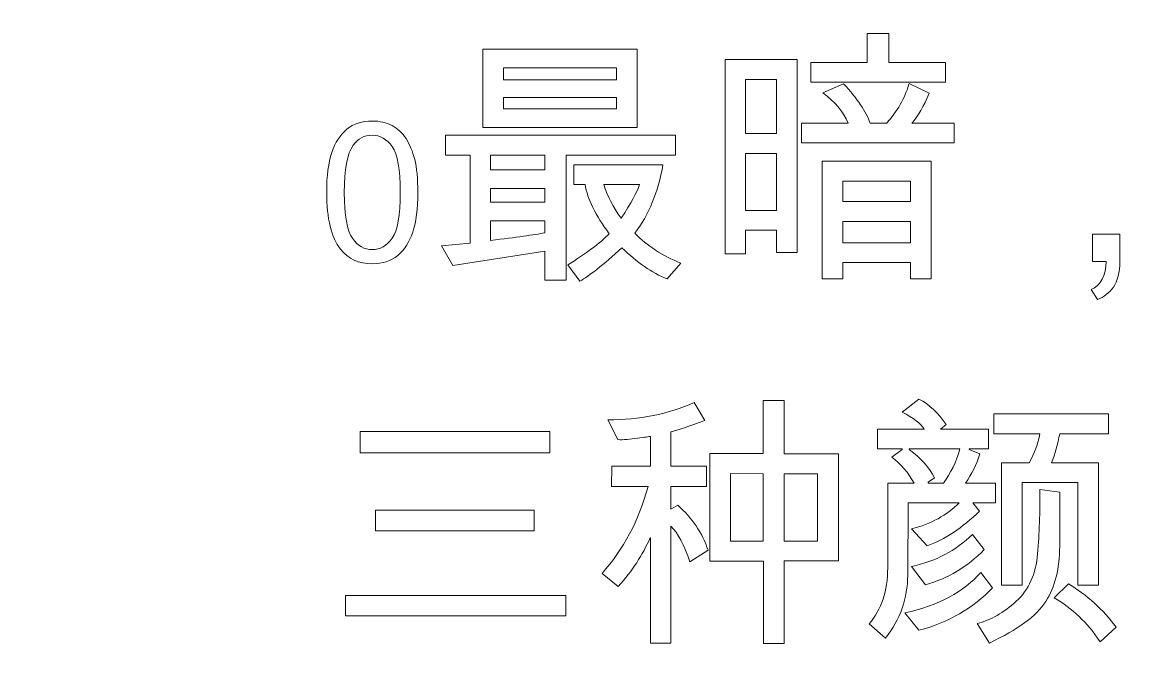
# Model space of a CAD drawing. Header units: millimetres. Extents: x 323 to 983, y 59 to 560.
# Drawn here: x 484.2 to 509.9, y 84.72 to 99.6 of the extents above; entities that cross this region are included whole.
import ezdxf

# ---------------------------------------------------------------- set-up
doc = ezdxf.new("R2010")
doc.units = ezdxf.units.MM
doc.header["$MEASUREMENT"] = 0
doc.layers.add('layer 1', color=7, linetype='Continuous')

msp = doc.modelspace()

# ---------------------------------------------------------------- linework, layer by layer
at = {"layer": 'layer 1', "color": 142, "lineweight": 9}
msp.add_open_spline([(332.7743, 558.5647), (332.7743, 558.5647), (612.7743, 558.5647), (612.7743, 558.5647), (612.7743, 558.5647), (615.4248, 558.5664), (617.9674, 557.5151), (619.8428, 555.6421), (619.8428, 555.6421), (621.7182, 553.7691), (622.7727, 551.2152), (622.7743, 548.5647), (622.7743, 548.5647), (622.7743, 548.5647), (622.7743, 68.5647), (622.7743, 68.5647), (622.7743, 68.5647), (622.776, 65.9143), (621.7247, 63.3717), (619.8517, 61.4963), (619.8517, 61.4963), (617.9787, 59.6209), (615.4248, 58.5664), (612.7743, 58.5647), (612.7743, 58.5647), (612.7743, 58.5647), (332.7743, 58.5647), (332.7743, 58.5647), (332.7743, 58.5647), (330.1239, 58.5631), (327.5813, 59.6144), (325.7059, 61.4873), (325.7059, 61.4873), (323.8305, 63.3603), (322.776, 65.9143), (322.7743, 68.5647), (322.7743, 68.5647), (322.7743, 68.5647), (322.7743, 548.5647), (322.7743, 548.5647), (322.7743, 548.5647), (322.7727, 551.2152), (323.824, 553.7578), (325.6969, 555.6332), (325.6969, 555.6332), (327.5699, 557.5086), (330.1239, 558.5631), (332.7743, 558.5647)], degree=3, knots=[0, 0, 0, 0, 0.0833333, 0.0833333, 0.0833333, 0.0833333, 0.1666667, 0.1666667, 0.1666667, 0.1666667, 0.25, 0.25, 0.25, 0.25, 0.3333333, 0.3333333, 0.3333333, 0.3333333, 0.4166667, 0.4166667, 0.4166667, 0.4166667, 0.5, 0.5, 0.5, 0.5, 0.5833333, 0.5833333, 0.5833333, 0.5833333, 0.6666667, 0.6666667, 0.6666667, 0.6666667, 0.75, 0.75, 0.75, 0.75, 0.8333333, 0.8333333, 0.8333333, 0.8333333, 0.9166667, 0.9166667, 0.9166667, 0.9166667, 1, 1, 1, 1], dxfattribs=at)
at = {"layer": 'layer 1', "lineweight": 9}
for points, knots in [([(383.238, 160.7919), (383.238, 160.7919), (593.3409, 160.7919), (593.3409, 160.7919), (593.3409, 160.7919), (595.9914, 160.7935), (598.534, 159.7422), (600.4094, 157.8693), (600.4094, 157.8693), (602.2847, 155.9963), (603.3393, 153.4423), (603.3409, 150.7919), (603.3409, 150.7919), (603.3409, 150.7919), (603.3409, 78.6181), (603.3409, 78.6181), (603.3409, 78.6181), (603.3426, 75.9676), (602.2913, 73.425), (600.4183, 71.5496), (600.4183, 71.5496), (598.5453, 69.6743), (595.9914, 68.6198), (593.3409, 68.6181), (593.3409, 68.6181), (593.3409, 68.6181), (356.6204, 68.6181), (356.6204, 68.6181), (356.6204, 68.6181), (353.9699, 68.6164), (351.4273, 69.6677), (349.552, 71.5407), (349.552, 71.5407), (347.6766, 73.4137), (346.6221, 75.9676), (346.6204, 78.6181), (346.6204, 78.6181), (346.6204, 78.6181), (346.6204, 150.7919), (346.6204, 150.7919), (346.6204, 150.7919), (346.6188, 153.4423), (347.67, 155.9849), (349.543, 157.8603), (349.543, 157.8603), (351.416, 159.7357), (353.9699, 160.7902), (356.6204, 160.7919), (356.6204, 160.7919), (356.6204, 160.7919), (383.238, 160.7919), (383.238, 160.7919)], [0, 0, 0, 0, 0.0769231, 0.0769231, 0.0769231, 0.0769231, 0.1538462, 0.1538462, 0.1538462, 0.1538462, 0.2307692, 0.2307692, 0.2307692, 0.2307692, 0.3076923, 0.3076923, 0.3076923, 0.3076923, 0.3846154, 0.3846154, 0.3846154, 0.3846154, 0.4615385, 0.4615385, 0.4615385, 0.4615385, 0.5384615, 0.5384615, 0.5384615, 0.5384615, 0.6153846, 0.6153846, 0.6153846, 0.6153846, 0.6923077, 0.6923077, 0.6923077, 0.6923077, 0.7692308, 0.7692308, 0.7692308, 0.7692308, 0.8461538, 0.8461538, 0.8461538, 0.8461538, 0.9230769, 0.9230769, 0.9230769, 0.9230769, 1, 1, 1, 1]), ([(505.4782, 98.2192), (505.4782, 98.2192), (502.3709, 98.2192), (502.3709, 98.2192), (502.3709, 98.2192), (502.3709, 98.2192), (502.3709, 98.6671), (502.3709, 98.6671), (502.3709, 98.6671), (502.3709, 98.6671), (503.6709, 98.6671), (503.6709, 98.6671), (503.6709, 98.6671), (503.6709, 98.6671), (503.6709, 99.3359), (503.6709, 99.3359), (503.6709, 99.3359), (503.6709, 99.3359), (504.1657, 99.3359), (504.1657, 99.3359), (504.1657, 99.3359), (504.1657, 99.3359), (504.1657, 98.6671), (504.1657, 98.6671), (504.1657, 98.6671), (504.1657, 98.6671), (505.4782, 98.6671), (505.4782, 98.6671), (505.4782, 98.6671), (505.4782, 98.6671), (505.4782, 98.2192), (505.4782, 98.2192)], [0, 0, 0, 0, 0.125, 0.125, 0.125, 0.125, 0.25, 0.25, 0.25, 0.25, 0.375, 0.375, 0.375, 0.375, 0.5, 0.5, 0.5, 0.5, 0.625, 0.625, 0.625, 0.625, 0.75, 0.75, 0.75, 0.75, 0.875, 0.875, 0.875, 0.875, 1, 1, 1, 1]), ([(498.3709, 97.1692), (498.3709, 97.1692), (494.8146, 97.1692), (494.8146, 97.1692), (494.8146, 97.1692), (494.8146, 97.1692), (494.8146, 98.9817), (494.8146, 98.9817), (494.8146, 98.9817), (494.8146, 98.9817), (498.3709, 98.9817), (498.3709, 98.9817), (498.3709, 98.9817), (498.3709, 98.9817), (498.3709, 97.1692), (498.3709, 97.1692)], [0, 0, 0, 0, 0.25, 0.25, 0.25, 0.25, 0.5, 0.5, 0.5, 0.5, 0.75, 0.75, 0.75, 0.75, 1, 1, 1, 1]), ([(502.0574, 94.2879), (502.0574, 94.2879), (501.5844, 94.2879), (501.5844, 94.2879), (501.5844, 94.2879), (501.5844, 94.2879), (501.5844, 94.8067), (501.5844, 94.8067), (501.5844, 94.8067), (501.5844, 94.8067), (500.8699, 94.8067), (500.8699, 94.8067), (500.8699, 94.8067), (500.8699, 94.8067), (500.8699, 94.2609), (500.8699, 94.2609), (500.8699, 94.2609), (500.8699, 94.2609), (500.3969, 94.2609), (500.3969, 94.2609), (500.3969, 94.2609), (500.3969, 94.2609), (500.3969, 98.7379), (500.3969, 98.7379), (500.3969, 98.7379), (500.3969, 98.7379), (502.0574, 98.7379), (502.0574, 98.7379), (502.0574, 98.7379), (502.0574, 98.7379), (502.0574, 94.2879), (502.0574, 94.2879)], [0, 0, 0, 0, 0.125, 0.125, 0.125, 0.125, 0.25, 0.25, 0.25, 0.25, 0.375, 0.375, 0.375, 0.375, 0.5, 0.5, 0.5, 0.5, 0.625, 0.625, 0.625, 0.625, 0.75, 0.75, 0.75, 0.75, 0.875, 0.875, 0.875, 0.875, 1, 1, 1, 1]), ([(497.8969, 98.2744), (497.8969, 98.2744), (497.8969, 98.5484), (497.8969, 98.5484), (497.8969, 98.5484), (497.8969, 98.5484), (495.2886, 98.5484), (495.2886, 98.5484), (495.2886, 98.5484), (495.2886, 98.5484), (495.2886, 98.2744), (495.2886, 98.2744), (495.2886, 98.2744), (495.2886, 98.2744), (497.8969, 98.2744), (497.8969, 98.2744)], [0, 0, 0, 0, 0.25, 0.25, 0.25, 0.25, 0.5, 0.5, 0.5, 0.5, 0.75, 0.75, 0.75, 0.75, 1, 1, 1, 1]), ([(501.5844, 97.0317), (501.5844, 97.0317), (501.5844, 98.2796), (501.5844, 98.2796), (501.5844, 98.2796), (501.5844, 98.2796), (500.8699, 98.2796), (500.8699, 98.2796), (500.8699, 98.2796), (500.8699, 98.2796), (500.8699, 97.0317), (500.8699, 97.0317), (500.8699, 97.0317), (500.8699, 97.0317), (501.5844, 97.0317), (501.5844, 97.0317)], [0, 0, 0, 0, 0.25, 0.25, 0.25, 0.25, 0.5, 0.5, 0.5, 0.5, 0.75, 0.75, 0.75, 0.75, 1, 1, 1, 1]), ([(505.6761, 96.8181), (505.6761, 96.8181), (502.1574, 96.8181), (502.1574, 96.8181), (502.1574, 96.8181), (502.1574, 96.8181), (502.1574, 97.2734), (502.1574, 97.2734), (502.1574, 97.2734), (502.1574, 97.2734), (503.2324, 97.2734), (503.2324, 97.2734), (503.2324, 97.2734), (503.1136, 97.5379), (502.9209, 97.7692), (502.6521, 97.9692), (502.6521, 97.9692), (502.6521, 97.9692), (503.1282, 98.1796), (503.1282, 98.1796), (503.1282, 98.1796), (503.4438, 97.84), (503.6469, 97.5379), (503.7386, 97.2734), (503.7386, 97.2734), (503.7386, 97.2734), (504.1199, 97.2734), (504.1199, 97.2734), (504.1199, 97.2734), (504.3605, 97.5379), (504.5334, 97.8411), (504.6386, 98.1859), (504.6386, 98.1859), (504.6386, 98.1859), (505.0969, 97.9629), (505.0969, 97.9629), (505.0969, 97.9629), (504.974, 97.664), (504.8428, 97.4338), (504.7032, 97.2734), (504.7032, 97.2734), (504.7032, 97.2734), (505.6761, 97.2734), (505.6761, 97.2734), (505.6761, 97.2734), (505.6761, 97.2734), (505.6761, 96.8181), (505.6761, 96.8181)], [0, 0, 0, 0, 0.0833333, 0.0833333, 0.0833333, 0.0833333, 0.1666667, 0.1666667, 0.1666667, 0.1666667, 0.25, 0.25, 0.25, 0.25, 0.3333333, 0.3333333, 0.3333333, 0.3333333, 0.4166667, 0.4166667, 0.4166667, 0.4166667, 0.5, 0.5, 0.5, 0.5, 0.5833333, 0.5833333, 0.5833333, 0.5833333, 0.6666667, 0.6666667, 0.6666667, 0.6666667, 0.75, 0.75, 0.75, 0.75, 0.8333333, 0.8333333, 0.8333333, 0.8333333, 0.9166667, 0.9166667, 0.9166667, 0.9166667, 1, 1, 1, 1]), ([(497.8969, 97.5994), (497.8969, 97.5994), (497.8969, 97.8619), (497.8969, 97.8619), (497.8969, 97.8619), (497.8969, 97.8619), (495.2886, 97.8619), (495.2886, 97.8619), (495.2886, 97.8619), (495.2886, 97.8619), (495.2886, 97.5994), (495.2886, 97.5994), (495.2886, 97.5994), (495.2886, 97.5994), (497.8969, 97.5994), (497.8969, 97.5994)], [0, 0, 0, 0, 0.25, 0.25, 0.25, 0.25, 0.5, 0.5, 0.5, 0.5, 0.75, 0.75, 0.75, 0.75, 1, 1, 1, 1]), ([(491.2174, 95.6754), (491.2174, 96.0564), (491.2564, 96.3631), (491.3352, 96.5949), (491.3352, 96.5949), (491.4132, 96.8274), (491.5302, 97.0066), (491.6847, 97.1326), (491.6847, 97.1326), (491.8392, 97.2586), (492.0334, 97.3216), (492.2674, 97.3216), (492.2674, 97.3216), (492.4407, 97.3216), (492.5922, 97.2864), (492.7227, 97.2166), (492.7227, 97.2166), (492.8532, 97.1476), (492.9604, 97.0471), (493.0459, 96.9159), (493.0459, 96.9159), (493.1307, 96.7846), (493.1974, 96.6249), (493.2454, 96.4366), (493.2454, 96.4366), (493.2942, 96.2484), (493.3182, 95.9949), (493.3182, 95.6754), (493.3182, 95.6754), (493.3182, 95.2974), (493.2792, 94.9929), (493.2019, 94.7604), (493.2019, 94.7604), (493.1239, 94.5279), (493.0077, 94.3486), (492.8532, 94.2219), (492.8532, 94.2219), (492.6987, 94.0951), (492.5037, 94.0322), (492.2674, 94.0322), (492.2674, 94.0322), (491.9569, 94.0322), (491.7132, 94.1431), (491.5362, 94.3659), (491.5362, 94.3659), (491.3239, 94.6336), (491.2174, 95.0709), (491.2174, 95.6754)], [0, 0, 0, 0, 0.0833333, 0.0833333, 0.0833333, 0.0833333, 0.1666667, 0.1666667, 0.1666667, 0.1666667, 0.25, 0.25, 0.25, 0.25, 0.3333333, 0.3333333, 0.3333333, 0.3333333, 0.4166667, 0.4166667, 0.4166667, 0.4166667, 0.5, 0.5, 0.5, 0.5, 0.5833333, 0.5833333, 0.5833333, 0.5833333, 0.6666667, 0.6666667, 0.6666667, 0.6666667, 0.75, 0.75, 0.75, 0.75, 0.8333333, 0.8333333, 0.8333333, 0.8333333, 0.9166667, 0.9166667, 0.9166667, 0.9166667, 1, 1, 1, 1]), ([(491.6239, 95.6754), (491.6239, 95.1466), (491.6862, 94.7949), (491.8099, 94.6194), (491.8099, 94.6194), (491.9337, 94.4446), (492.0859, 94.3569), (492.2674, 94.3569), (492.2674, 94.3569), (492.4497, 94.3569), (492.6019, 94.4454), (492.7257, 94.6209), (492.7257, 94.6209), (492.8494, 94.7964), (492.9117, 95.1481), (492.9117, 95.6754), (492.9117, 95.6754), (492.9117, 96.2056), (492.8494, 96.5581), (492.7257, 96.7321), (492.7257, 96.7321), (492.6019, 96.9069), (492.4482, 96.9939), (492.2637, 96.9939), (492.2637, 96.9939), (492.0814, 96.9939), (491.9367, 96.9166), (491.8279, 96.7629), (491.8279, 96.7629), (491.6922, 96.5671), (491.6239, 96.2041), (491.6239, 95.6754)], [0, 0, 0, 0, 0.125, 0.125, 0.125, 0.125, 0.25, 0.25, 0.25, 0.25, 0.375, 0.375, 0.375, 0.375, 0.5, 0.5, 0.5, 0.5, 0.625, 0.625, 0.625, 0.625, 0.75, 0.75, 0.75, 0.75, 0.875, 0.875, 0.875, 0.875, 1, 1, 1, 1]), ([(499.2521, 96.5379), (499.2521, 96.5379), (496.7344, 96.5379), (496.7344, 96.5379), (496.7344, 96.5379), (496.7344, 96.5379), (496.7344, 93.6567), (496.7344, 93.6567), (496.7344, 93.6567), (496.7344, 93.6567), (496.2407, 93.6567), (496.2407, 93.6567), (496.2407, 93.6567), (496.2407, 93.6567), (496.2407, 94.3254), (496.2407, 94.3254), (496.2407, 94.3254), (496.2407, 94.3254), (494.1219, 93.9921), (494.1219, 93.9921), (494.1219, 93.9921), (494.1219, 93.9921), (493.8657, 94.4442), (493.8657, 94.4442), (493.8657, 94.4442), (493.8657, 94.4442), (494.5219, 94.5046), (494.5219, 94.5046), (494.5219, 94.5046), (494.5219, 94.5046), (494.5219, 96.5379), (494.5219, 96.5379), (494.5219, 96.5379), (494.5219, 96.5379), (493.9574, 96.5379), (493.9574, 96.5379), (493.9574, 96.5379), (493.9574, 96.5379), (493.9574, 96.9921), (493.9574, 96.9921), (493.9574, 96.9921), (493.9574, 96.9921), (499.2521, 96.9921), (499.2521, 96.9921), (499.2521, 96.9921), (499.2521, 96.9921), (499.2521, 96.5379), (499.2521, 96.5379)], [0, 0, 0, 0, 0.0833333, 0.0833333, 0.0833333, 0.0833333, 0.1666667, 0.1666667, 0.1666667, 0.1666667, 0.25, 0.25, 0.25, 0.25, 0.3333333, 0.3333333, 0.3333333, 0.3333333, 0.4166667, 0.4166667, 0.4166667, 0.4166667, 0.5, 0.5, 0.5, 0.5, 0.5833333, 0.5833333, 0.5833333, 0.5833333, 0.6666667, 0.6666667, 0.6666667, 0.6666667, 0.75, 0.75, 0.75, 0.75, 0.8333333, 0.8333333, 0.8333333, 0.8333333, 0.9166667, 0.9166667, 0.9166667, 0.9166667, 1, 1, 1, 1]), ([(496.2407, 96.1984), (496.2407, 96.1984), (496.2407, 96.5379), (496.2407, 96.5379), (496.2407, 96.5379), (496.2407, 96.5379), (494.9949, 96.5379), (494.9949, 96.5379), (494.9949, 96.5379), (494.9949, 96.5379), (494.9949, 96.1984), (494.9949, 96.1984), (494.9949, 96.1984), (494.9949, 96.1984), (496.2407, 96.1984), (496.2407, 96.1984)], [0, 0, 0, 0, 0.25, 0.25, 0.25, 0.25, 0.5, 0.5, 0.5, 0.5, 0.75, 0.75, 0.75, 0.75, 1, 1, 1, 1]), ([(501.5844, 95.2619), (501.5844, 95.2619), (501.5844, 96.5744), (501.5844, 96.5744), (501.5844, 96.5744), (501.5844, 96.5744), (500.8699, 96.5744), (500.8699, 96.5744), (500.8699, 96.5744), (500.8699, 96.5744), (500.8699, 95.2619), (500.8699, 95.2619), (500.8699, 95.2619), (500.8699, 95.2619), (501.5844, 95.2619), (501.5844, 95.2619)], [0, 0, 0, 0, 0.25, 0.25, 0.25, 0.25, 0.5, 0.5, 0.5, 0.5, 0.75, 0.75, 0.75, 0.75, 1, 1, 1, 1]), ([(505.1449, 93.6869), (505.1449, 93.6869), (504.6719, 93.6869), (504.6719, 93.6869), (504.6719, 93.6869), (504.6719, 93.6869), (504.6719, 94.0567), (504.6719, 94.0567), (504.6719, 94.0567), (504.6719, 94.0567), (503.1094, 94.0567), (503.1094, 94.0567), (503.1094, 94.0567), (503.1094, 94.0567), (503.1094, 93.6869), (503.1094, 93.6869), (503.1094, 93.6869), (503.1094, 93.6869), (502.6334, 93.6869), (502.6334, 93.6869), (502.6334, 93.6869), (502.6334, 93.6869), (502.6334, 96.3942), (502.6334, 96.3942), (502.6334, 96.3942), (502.6334, 96.3942), (505.1449, 96.3942), (505.1449, 96.3942), (505.1449, 96.3942), (505.1449, 96.3942), (505.1449, 93.6869), (505.1449, 93.6869)], [0, 0, 0, 0, 0.125, 0.125, 0.125, 0.125, 0.25, 0.25, 0.25, 0.25, 0.375, 0.375, 0.375, 0.375, 0.5, 0.5, 0.5, 0.5, 0.625, 0.625, 0.625, 0.625, 0.75, 0.75, 0.75, 0.75, 0.875, 0.875, 0.875, 0.875, 1, 1, 1, 1]), ([(499.3771, 94.0442), (499.3771, 94.0442), (499.0636, 93.6807), (499.0636, 93.6807), (499.0636, 93.6807), (498.7115, 93.8234), (498.3636, 94.0629), (498.0199, 94.3984), (498.0199, 94.3984), (497.5865, 94.0036), (497.2636, 93.7473), (497.0521, 93.6296), (497.0521, 93.6296), (497.0521, 93.6296), (496.7709, 94.0046), (496.7709, 94.0046), (496.7709, 94.0046), (497.1949, 94.265), (497.5126, 94.5046), (497.7261, 94.7244), (497.7261, 94.7244), (497.4115, 95.1484), (497.2261, 95.5254), (497.1709, 95.8567), (497.1709, 95.8567), (497.1709, 95.8567), (496.9084, 95.8567), (496.9084, 95.8567), (496.9084, 95.8567), (496.9084, 95.8567), (496.9084, 96.3119), (496.9084, 96.3119), (496.9084, 96.3119), (496.9084, 96.3119), (498.9657, 96.3119), (498.9657, 96.3119), (498.9657, 96.3119), (498.8532, 95.6786), (498.6365, 95.1536), (498.3157, 94.7369), (498.3157, 94.7369), (498.6001, 94.4442), (498.9542, 94.2129), (499.3771, 94.0442)], [0, 0, 0, 0, 0.0909091, 0.0909091, 0.0909091, 0.0909091, 0.1818182, 0.1818182, 0.1818182, 0.1818182, 0.2727273, 0.2727273, 0.2727273, 0.2727273, 0.3636364, 0.3636364, 0.3636364, 0.3636364, 0.4545455, 0.4545455, 0.4545455, 0.4545455, 0.5454545, 0.5454545, 0.5454545, 0.5454545, 0.6363636, 0.6363636, 0.6363636, 0.6363636, 0.7272727, 0.7272727, 0.7272727, 0.7272727, 0.8181818, 0.8181818, 0.8181818, 0.8181818, 0.9090909, 0.9090909, 0.9090909, 0.9090909, 1, 1, 1, 1]), ([(498.4219, 95.8567), (498.4219, 95.8567), (497.6011, 95.8567), (497.6011, 95.8567), (497.6011, 95.8567), (497.6865, 95.5921), (497.8199, 95.3338), (498.0011, 95.0817), (498.0011, 95.0817), (498.2313, 95.4275), (498.3719, 95.6859), (498.4219, 95.8567)], [0, 0, 0, 0, 0.3333333, 0.3333333, 0.3333333, 0.3333333, 0.6666667, 0.6666667, 0.6666667, 0.6666667, 1, 1, 1, 1]), ([(504.6719, 95.4629), (504.6719, 95.4629), (504.6719, 95.9359), (504.6719, 95.9359), (504.6719, 95.9359), (504.6719, 95.9359), (503.1094, 95.9359), (503.1094, 95.9359), (503.1094, 95.9359), (503.1094, 95.9359), (503.1094, 95.4629), (503.1094, 95.4629), (503.1094, 95.4629), (503.1094, 95.4629), (504.6719, 95.4629), (504.6719, 95.4629)], [0, 0, 0, 0, 0.25, 0.25, 0.25, 0.25, 0.5, 0.5, 0.5, 0.5, 0.75, 0.75, 0.75, 0.75, 1, 1, 1, 1]), ([(496.2407, 95.4484), (496.2407, 95.4484), (496.2407, 95.7681), (496.2407, 95.7681), (496.2407, 95.7681), (496.2407, 95.7681), (494.9949, 95.7681), (494.9949, 95.7681), (494.9949, 95.7681), (494.9949, 95.7681), (494.9949, 95.4484), (494.9949, 95.4484), (494.9949, 95.4484), (494.9949, 95.4484), (496.2407, 95.4484), (496.2407, 95.4484)], [0, 0, 0, 0, 0.25, 0.25, 0.25, 0.25, 0.5, 0.5, 0.5, 0.5, 0.75, 0.75, 0.75, 0.75, 1, 1, 1, 1]), ([(496.2407, 94.7431), (496.2407, 94.7431), (496.2407, 95.0181), (496.2407, 95.0181), (496.2407, 95.0181), (496.2407, 95.0181), (494.9949, 95.0181), (494.9949, 95.0181), (494.9949, 95.0181), (494.9949, 95.0181), (494.9949, 94.5692), (494.9949, 94.5692), (494.9949, 94.5692), (495.5855, 94.64), (496.0001, 94.6984), (496.2407, 94.7431)], [0, 0, 0, 0, 0.25, 0.25, 0.25, 0.25, 0.5, 0.5, 0.5, 0.5, 0.75, 0.75, 0.75, 0.75, 1, 1, 1, 1]), ([(504.6719, 94.5109), (504.6719, 94.5109), (504.6719, 95.0056), (504.6719, 95.0056), (504.6719, 95.0056), (504.6719, 95.0056), (503.1094, 95.0056), (503.1094, 95.0056), (503.1094, 95.0056), (503.1094, 95.0056), (503.1094, 94.5109), (503.1094, 94.5109), (503.1094, 94.5109), (503.1094, 94.5109), (504.6719, 94.5109), (504.6719, 94.5109)], [0, 0, 0, 0, 0.25, 0.25, 0.25, 0.25, 0.5, 0.5, 0.5, 0.5, 0.75, 0.75, 0.75, 0.75, 1, 1, 1, 1]), ([(509.4917, 94.0869), (509.4917, 93.8286), (509.4417, 93.6307), (509.3438, 93.4952), (509.3438, 93.4952), (509.2449, 93.3588), (509.123, 93.2619), (508.9782, 93.2046), (508.9782, 93.2046), (508.9782, 93.2046), (508.8292, 93.4369), (508.8292, 93.4369), (508.8292, 93.4369), (509.0574, 93.5348), (509.1719, 93.7515), (509.174, 94.0869), (509.174, 94.0869), (509.174, 94.0869), (508.8657, 94.0869), (508.8657, 94.0869), (508.8657, 94.0869), (508.8657, 94.0869), (508.8657, 94.7129), (508.8657, 94.7129), (508.8657, 94.7129), (508.8657, 94.7129), (509.4917, 94.7129), (509.4917, 94.7129), (509.4917, 94.7129), (509.4917, 94.7129), (509.4917, 94.0869), (509.4917, 94.0869)], [0, 0, 0, 0, 0.125, 0.125, 0.125, 0.125, 0.25, 0.25, 0.25, 0.25, 0.375, 0.375, 0.375, 0.375, 0.5, 0.5, 0.5, 0.5, 0.625, 0.625, 0.625, 0.625, 0.75, 0.75, 0.75, 0.75, 0.875, 0.875, 0.875, 0.875, 1, 1, 1, 1]), ([(500.0057, 87.4255), (500.0057, 87.4255), (499.588, 87.1567), (499.588, 87.1567), (499.588, 87.1567), (499.4578, 87.5495), (499.3109, 87.8234), (499.1484, 87.9807), (499.1484, 87.9807), (499.1484, 87.9807), (499.1484, 85.289), (499.1484, 85.289), (499.1484, 85.289), (499.1484, 85.289), (498.6817, 85.289), (498.6817, 85.289), (498.6817, 85.289), (498.6817, 85.289), (498.6817, 87.712), (498.6817, 87.712), (498.6817, 87.712), (498.6817, 87.712), (498.6692, 87.712), (498.6692, 87.712), (498.6692, 87.712), (498.5005, 87.3234), (498.2567, 86.9505), (497.9369, 86.5953), (497.9369, 86.5953), (497.9369, 86.5953), (497.5619, 86.8942), (497.5619, 86.8942), (497.5619, 86.8942), (498.0536, 87.439), (498.4078, 88.1078), (498.6234, 88.8995), (498.6234, 88.8995), (498.6234, 88.8995), (497.7807, 88.8995), (497.7807, 88.8995), (497.7807, 88.8995), (497.7807, 88.8995), (497.7869, 89.363), (497.7869, 89.363), (497.7869, 89.363), (497.7869, 89.363), (498.6817, 89.363), (498.6817, 89.363), (498.6817, 89.363), (498.6817, 89.363), (498.6817, 90.0495), (498.6817, 90.0495), (498.6817, 90.0495), (498.6453, 90.0474), (498.5432, 90.0338), (498.3765, 90.0088), (498.3765, 90.0088), (498.2099, 89.9828), (498.0588, 89.9724), (497.9244, 89.9765), (497.9244, 89.9765), (497.9244, 89.9765), (497.6984, 90.4307), (497.6984, 90.4307), (497.6984, 90.4307), (498.4255, 90.4349), (499.0869, 90.5682), (499.6859, 90.8307), (499.6859, 90.8307), (499.6859, 90.8307), (499.9297, 90.4192), (499.9297, 90.4192), (499.9297, 90.4192), (499.5609, 90.2807), (499.3005, 90.1932), (499.1484, 90.1567), (499.1484, 90.1567), (499.1484, 90.1567), (499.1484, 89.363), (499.1484, 89.363), (499.1484, 89.363), (499.1484, 89.363), (499.9692, 89.363), (499.9692, 89.363), (499.9692, 89.363), (499.9692, 89.363), (499.9692, 88.8932), (499.9692, 88.8932), (499.9692, 88.8932), (499.9692, 88.8932), (499.1484, 88.8932), (499.1484, 88.8932), (499.1484, 88.8932), (499.1484, 88.8932), (499.1484, 88.3745), (499.1484, 88.3745), (499.1484, 88.3745), (499.1484, 88.3745), (499.3067, 88.463), (499.3067, 88.463), (499.3067, 88.463), (499.6369, 88.1755), (499.8692, 87.8297), (500.0057, 87.4255)], [0, 0, 0, 0, 0.0384615, 0.0384615, 0.0384615, 0.0384615, 0.0769231, 0.0769231, 0.0769231, 0.0769231, 0.1153846, 0.1153846, 0.1153846, 0.1153846, 0.1538462, 0.1538462, 0.1538462, 0.1538462, 0.1923077, 0.1923077, 0.1923077, 0.1923077, 0.2307692, 0.2307692, 0.2307692, 0.2307692, 0.2692308, 0.2692308, 0.2692308, 0.2692308, 0.3076923, 0.3076923, 0.3076923, 0.3076923, 0.3461538, 0.3461538, 0.3461538, 0.3461538, 0.3846154, 0.3846154, 0.3846154, 0.3846154, 0.4230769, 0.4230769, 0.4230769, 0.4230769, 0.4615385, 0.4615385, 0.4615385, 0.4615385, 0.5, 0.5, 0.5, 0.5, 0.5384615, 0.5384615, 0.5384615, 0.5384615, 0.5769231, 0.5769231, 0.5769231, 0.5769231, 0.6153846, 0.6153846, 0.6153846, 0.6153846, 0.6538462, 0.6538462, 0.6538462, 0.6538462, 0.6923077, 0.6923077, 0.6923077, 0.6923077, 0.7307692, 0.7307692, 0.7307692, 0.7307692, 0.7692308, 0.7692308, 0.7692308, 0.7692308, 0.8076923, 0.8076923, 0.8076923, 0.8076923, 0.8461538, 0.8461538, 0.8461538, 0.8461538, 0.8846154, 0.8846154, 0.8846154, 0.8846154, 0.9230769, 0.9230769, 0.9230769, 0.9230769, 0.9615385, 0.9615385, 0.9615385, 0.9615385, 1, 1, 1, 1]), ([(503.0119, 87.1807), (503.0119, 87.1807), (501.7609, 87.1807), (501.7609, 87.1807), (501.7609, 87.1807), (501.7609, 87.1807), (501.7609, 85.2765), (501.7609, 85.2765), (501.7609, 85.2765), (501.7609, 85.2765), (501.2817, 85.2765), (501.2817, 85.2765), (501.2817, 85.2765), (501.2817, 85.2765), (501.2817, 87.1745), (501.2817, 87.1745), (501.2817, 87.1745), (501.2817, 87.1745), (500.0422, 87.1745), (500.0422, 87.1745), (500.0422, 87.1745), (500.0422, 87.1745), (500.0422, 89.6557), (500.0422, 89.6557), (500.0422, 89.6557), (500.0422, 89.6557), (501.2755, 89.6557), (501.2755, 89.6557), (501.2755, 89.6557), (501.2755, 89.6557), (501.2755, 90.8765), (501.2755, 90.8765), (501.2755, 90.8765), (501.2755, 90.8765), (501.7609, 90.8765), (501.7609, 90.8765), (501.7609, 90.8765), (501.7609, 90.8765), (501.7609, 89.6495), (501.7609, 89.6495), (501.7609, 89.6495), (501.7609, 89.6495), (503.0119, 89.6495), (503.0119, 89.6495), (503.0119, 89.6495), (503.0119, 89.6495), (503.0119, 87.1807), (503.0119, 87.1807)], [0, 0, 0, 0, 0.0833333, 0.0833333, 0.0833333, 0.0833333, 0.1666667, 0.1666667, 0.1666667, 0.1666667, 0.25, 0.25, 0.25, 0.25, 0.3333333, 0.3333333, 0.3333333, 0.3333333, 0.4166667, 0.4166667, 0.4166667, 0.4166667, 0.5, 0.5, 0.5, 0.5, 0.5833333, 0.5833333, 0.5833333, 0.5833333, 0.6666667, 0.6666667, 0.6666667, 0.6666667, 0.75, 0.75, 0.75, 0.75, 0.8333333, 0.8333333, 0.8333333, 0.8333333, 0.9166667, 0.9166667, 0.9166667, 0.9166667, 1, 1, 1, 1]), ([(506.6255, 88.5203), (506.6255, 88.5203), (506.1067, 88.5203), (506.1067, 88.5203), (506.1067, 88.5203), (506.1067, 88.5203), (506.2619, 88.3317), (506.2619, 88.3317), (506.2619, 88.3317), (505.8609, 87.9411), (505.4578, 87.6745), (505.0505, 87.5317), (505.0505, 87.5317), (505.0505, 87.5317), (504.6932, 87.9192), (504.6932, 87.9192), (504.6932, 87.9192), (505.139, 88.0338), (505.5057, 88.2338), (505.7922, 88.5203), (505.7922, 88.5203), (505.7922, 88.5203), (504.6172, 88.5203), (504.6172, 88.5203), (504.6172, 88.5203), (504.6172, 88.5203), (504.6047, 86.8515), (504.6047, 86.8515), (504.6047, 86.8515), (504.6047, 86.3224), (504.4338, 85.839), (504.0922, 85.4015), (504.0922, 85.4015), (504.0922, 85.4015), (503.7172, 85.7317), (503.7172, 85.7317), (503.7172, 85.7317), (504.0015, 86.0609), (504.1442, 86.4901), (504.1442, 87.0192), (504.1442, 87.0192), (504.1442, 87.0192), (504.1442, 88.9755), (504.1442, 88.9755), (504.1442, 88.9755), (504.1442, 88.9755), (504.7547, 88.9755), (504.7547, 88.9755), (504.7547, 88.9755), (504.6224, 89.2109), (504.4494, 89.4099), (504.2359, 89.5703), (504.2359, 89.5703), (504.2359, 89.5703), (504.4734, 89.7505), (504.4734, 89.7505), (504.4734, 89.7505), (504.4734, 89.7505), (504.4734, 89.763), (504.4734, 89.763), (504.4734, 89.763), (504.4734, 89.763), (503.9119, 89.763), (503.9119, 89.763), (503.9119, 89.763), (503.9119, 89.763), (503.9119, 90.2203), (503.9119, 90.2203), (503.9119, 90.2203), (503.9119, 90.2203), (504.9859, 90.2203), (504.9859, 90.2203), (504.9859, 90.2203), (504.9067, 90.3463), (504.738, 90.4776), (504.4797, 90.614), (504.4797, 90.614), (504.4797, 90.614), (504.8609, 90.913), (504.8609, 90.913), (504.8609, 90.913), (505.0994, 90.789), (505.3099, 90.5932), (505.4932, 90.3245), (505.4932, 90.3245), (505.4932, 90.3245), (505.3619, 90.2203), (505.3619, 90.2203), (505.3619, 90.2203), (505.3619, 90.2203), (506.4692, 90.2203), (506.4692, 90.2203), (506.4692, 90.2203), (506.4692, 90.2203), (506.4692, 89.763), (506.4692, 89.763), (506.4692, 89.763), (506.4692, 89.763), (506.0182, 89.763), (506.0182, 89.763), (506.0182, 89.763), (506.0182, 89.763), (506.0182, 89.7505), (506.0182, 89.7505), (506.0182, 89.7505), (506.0182, 89.7505), (506.2682, 89.6495), (506.2682, 89.6495), (506.2682, 89.6495), (506.1911, 89.4036), (506.0797, 89.1786), (505.9359, 88.9755), (505.9359, 88.9755), (505.9359, 88.9755), (506.6255, 88.9755), (506.6255, 88.9755), (506.6255, 88.9755), (506.6255, 88.9755), (506.6255, 88.5203), (506.6255, 88.5203)], [0, 0, 0, 0, 0.0333333, 0.0333333, 0.0333333, 0.0333333, 0.0666667, 0.0666667, 0.0666667, 0.0666667, 0.1, 0.1, 0.1, 0.1, 0.1333333, 0.1333333, 0.1333333, 0.1333333, 0.1666667, 0.1666667, 0.1666667, 0.1666667, 0.2, 0.2, 0.2, 0.2, 0.2333333, 0.2333333, 0.2333333, 0.2333333, 0.2666667, 0.2666667, 0.2666667, 0.2666667, 0.3, 0.3, 0.3, 0.3, 0.3333333, 0.3333333, 0.3333333, 0.3333333, 0.3666667, 0.3666667, 0.3666667, 0.3666667, 0.4, 0.4, 0.4, 0.4, 0.4333333, 0.4333333, 0.4333333, 0.4333333, 0.4666667, 0.4666667, 0.4666667, 0.4666667, 0.5, 0.5, 0.5, 0.5, 0.5333333, 0.5333333, 0.5333333, 0.5333333, 0.5666667, 0.5666667, 0.5666667, 0.5666667, 0.6, 0.6, 0.6, 0.6, 0.6333333, 0.6333333, 0.6333333, 0.6333333, 0.6666667, 0.6666667, 0.6666667, 0.6666667, 0.7, 0.7, 0.7, 0.7, 0.7333333, 0.7333333, 0.7333333, 0.7333333, 0.7666667, 0.7666667, 0.7666667, 0.7666667, 0.8, 0.8, 0.8, 0.8, 0.8333333, 0.8333333, 0.8333333, 0.8333333, 0.8666667, 0.8666667, 0.8666667, 0.8666667, 0.9, 0.9, 0.9, 0.9, 0.9333333, 0.9333333, 0.9333333, 0.9333333, 0.9666667, 0.9666667, 0.9666667, 0.9666667, 1, 1, 1, 1]), ([(509.2317, 90.114), (509.2317, 90.114), (508.1057, 90.114), (508.1057, 90.114), (508.1057, 90.114), (508.0609, 89.8713), (507.9984, 89.6484), (507.9192, 89.4453), (507.9192, 89.4453), (507.9192, 89.4453), (508.9994, 89.4453), (508.9994, 89.4453), (508.9994, 89.4453), (508.9994, 89.4453), (508.9994, 86.6192), (508.9994, 86.6192), (508.9994, 86.6192), (508.9994, 86.6192), (508.5234, 86.6192), (508.5234, 86.6192), (508.5234, 86.6192), (508.5234, 86.6192), (508.5234, 88.988), (508.5234, 88.988), (508.5234, 88.988), (508.5234, 88.988), (507.2442, 88.988), (507.2442, 88.988), (507.2442, 88.988), (507.2442, 88.988), (507.2442, 86.6192), (507.2442, 86.6192), (507.2442, 86.6192), (507.2442, 86.6192), (506.7682, 86.6192), (506.7682, 86.6192), (506.7682, 86.6192), (506.7682, 86.6192), (506.7682, 89.4453), (506.7682, 89.4453), (506.7682, 89.4453), (506.7682, 89.4453), (507.4005, 89.4453), (507.4005, 89.4453), (507.4005, 89.4453), (507.5286, 89.663), (507.6119, 89.8859), (507.6505, 90.114), (507.6505, 90.114), (507.6505, 90.114), (506.5859, 90.114), (506.5859, 90.114), (506.5859, 90.114), (506.5859, 90.114), (506.5859, 90.5682), (506.5859, 90.5682), (506.5859, 90.5682), (506.5859, 90.5682), (509.2317, 90.5682), (509.2317, 90.5682), (509.2317, 90.5682), (509.2317, 90.5682), (509.2317, 90.114), (509.2317, 90.114)], [0, 0, 0, 0, 0.0625, 0.0625, 0.0625, 0.0625, 0.125, 0.125, 0.125, 0.125, 0.1875, 0.1875, 0.1875, 0.1875, 0.25, 0.25, 0.25, 0.25, 0.3125, 0.3125, 0.3125, 0.3125, 0.375, 0.375, 0.375, 0.375, 0.4375, 0.4375, 0.4375, 0.4375, 0.5, 0.5, 0.5, 0.5, 0.5625, 0.5625, 0.5625, 0.5625, 0.625, 0.625, 0.625, 0.625, 0.6875, 0.6875, 0.6875, 0.6875, 0.75, 0.75, 0.75, 0.75, 0.8125, 0.8125, 0.8125, 0.8125, 0.875, 0.875, 0.875, 0.875, 0.9375, 0.9375, 0.9375, 0.9375, 1, 1, 1, 1]), ([(496.3619, 89.6745), (496.3619, 89.6745), (491.9859, 89.6745), (491.9859, 89.6745), (491.9859, 89.6745), (491.9859, 89.6745), (491.9859, 90.1682), (491.9859, 90.1682), (491.9859, 90.1682), (491.9859, 90.1682), (496.3619, 90.1682), (496.3619, 90.1682), (496.3619, 90.1682), (496.3619, 90.1682), (496.3619, 89.6745), (496.3619, 89.6745)], [0, 0, 0, 0, 0.25, 0.25, 0.25, 0.25, 0.5, 0.5, 0.5, 0.5, 0.75, 0.75, 0.75, 0.75, 1, 1, 1, 1]), ([(505.8047, 89.763), (505.8047, 89.763), (504.6359, 89.763), (504.6359, 89.763), (504.6359, 89.763), (504.6359, 89.763), (504.6359, 89.7505), (504.6359, 89.7505), (504.6359, 89.7505), (504.914, 89.5474), (505.1109, 89.3286), (505.2244, 89.0942), (505.2244, 89.0942), (505.2244, 89.0942), (505.0744, 88.9932), (505.0744, 88.9932), (505.0744, 88.9932), (505.0744, 88.9932), (505.0744, 88.9755), (505.0744, 88.9755), (505.0744, 88.9755), (505.0744, 88.9755), (505.4255, 88.9755), (505.4255, 88.9755), (505.4255, 88.9755), (505.5984, 89.2036), (505.7244, 89.4661), (505.8047, 89.763)], [0, 0, 0, 0, 0.1428571, 0.1428571, 0.1428571, 0.1428571, 0.2857143, 0.2857143, 0.2857143, 0.2857143, 0.4285714, 0.4285714, 0.4285714, 0.4285714, 0.5714286, 0.5714286, 0.5714286, 0.5714286, 0.7142857, 0.7142857, 0.7142857, 0.7142857, 0.8571429, 0.8571429, 0.8571429, 0.8571429, 1, 1, 1, 1]), ([(501.2755, 87.639), (501.2755, 87.639), (501.2755, 89.189), (501.2755, 89.189), (501.2755, 89.189), (501.2755, 89.189), (500.5244, 89.1953), (500.5244, 89.1953), (500.5244, 89.1953), (500.5244, 89.1953), (500.5244, 87.639), (500.5244, 87.639), (500.5244, 87.639), (500.5244, 87.639), (501.2755, 87.639), (501.2755, 87.639)], [0, 0, 0, 0, 0.25, 0.25, 0.25, 0.25, 0.5, 0.5, 0.5, 0.5, 0.75, 0.75, 0.75, 0.75, 1, 1, 1, 1]), ([(502.5234, 87.639), (502.5234, 87.639), (502.5234, 89.189), (502.5234, 89.189), (502.5234, 89.189), (502.5234, 89.189), (501.7609, 89.189), (501.7609, 89.189), (501.7609, 89.189), (501.7609, 89.189), (501.7609, 87.639), (501.7609, 87.639), (501.7609, 87.639), (501.7609, 87.639), (502.5234, 87.639), (502.5234, 87.639)], [0, 0, 0, 0, 0.25, 0.25, 0.25, 0.25, 0.5, 0.5, 0.5, 0.5, 0.75, 0.75, 0.75, 0.75, 1, 1, 1, 1]), ([(508.1057, 87.5192), (508.1057, 87.0047), (507.9994, 86.5817), (507.7859, 86.2484), (507.7859, 86.2484), (507.5734, 85.9161), (507.1411, 85.5963), (506.488, 85.289), (506.488, 85.289), (506.488, 85.289), (506.2067, 85.737), (506.2067, 85.737), (506.2067, 85.737), (506.5161, 85.8172), (506.8151, 85.988), (507.1047, 86.2515), (507.1047, 86.2515), (507.3932, 86.5151), (507.5578, 86.8797), (507.5974, 87.3453), (507.5974, 87.3453), (507.6369, 87.812), (507.6547, 88.3047), (507.6505, 88.8255), (507.6505, 88.8255), (507.6505, 88.8255), (508.1057, 88.7682), (508.1057, 88.7682), (508.1057, 88.7682), (508.1057, 88.7682), (508.1057, 87.5192), (508.1057, 87.5192)], [0, 0, 0, 0, 0.125, 0.125, 0.125, 0.125, 0.25, 0.25, 0.25, 0.25, 0.375, 0.375, 0.375, 0.375, 0.5, 0.5, 0.5, 0.5, 0.625, 0.625, 0.625, 0.625, 0.75, 0.75, 0.75, 0.75, 0.875, 0.875, 0.875, 0.875, 1, 1, 1, 1]), ([(495.9994, 87.8765), (495.9994, 87.8765), (492.3432, 87.8765), (492.3432, 87.8765), (492.3432, 87.8765), (492.3432, 87.8765), (492.3432, 88.3495), (492.3432, 88.3495), (492.3432, 88.3495), (492.3432, 88.3495), (495.9994, 88.3495), (495.9994, 88.3495), (495.9994, 88.3495), (495.9994, 88.3495), (495.9994, 87.8765), (495.9994, 87.8765)], [0, 0, 0, 0, 0.25, 0.25, 0.25, 0.25, 0.5, 0.5, 0.5, 0.5, 0.75, 0.75, 0.75, 0.75, 1, 1, 1, 1]), ([(506.3692, 87.4432), (505.9838, 87.0484), (505.5317, 86.7776), (505.0109, 86.6317), (505.0109, 86.6317), (505.0109, 86.6317), (504.6932, 87.0557), (504.6932, 87.0557), (504.6932, 87.0557), (505.2463, 87.1692), (505.714, 87.4161), (506.0942, 87.7942), (506.0942, 87.7942), (506.0942, 87.7942), (506.3692, 87.4432), (506.3692, 87.4432)], [0, 0, 0, 0, 0.25, 0.25, 0.25, 0.25, 0.5, 0.5, 0.5, 0.5, 0.75, 0.75, 0.75, 0.75, 1, 1, 1, 1]), ([(506.5609, 86.564), (506.1119, 86.0922), (505.5453, 85.7651), (504.8609, 85.5818), (504.8609, 85.5818), (504.8609, 85.5818), (504.538, 85.9817), (504.538, 85.9817), (504.538, 85.9817), (505.3192, 86.1588), (505.9015, 86.4713), (506.2869, 86.9182), (506.2869, 86.9182), (506.2869, 86.9182), (506.5609, 86.564), (506.5609, 86.564)], [0, 0, 0, 0, 0.25, 0.25, 0.25, 0.25, 0.5, 0.5, 0.5, 0.5, 0.75, 0.75, 0.75, 0.75, 1, 1, 1, 1]), ([(509.4057, 85.6515), (509.4057, 85.6515), (509.0359, 85.3193), (509.0359, 85.3193), (509.0359, 85.3193), (508.7453, 85.7547), (508.3932, 86.0922), (507.9797, 86.3328), (507.9797, 86.3328), (507.9797, 86.3328), (508.3067, 86.6557), (508.3067, 86.6557), (508.3067, 86.6557), (508.738, 86.3953), (509.1047, 86.0609), (509.4057, 85.6515)], [0, 0, 0, 0, 0.25, 0.25, 0.25, 0.25, 0.5, 0.5, 0.5, 0.5, 0.75, 0.75, 0.75, 0.75, 1, 1, 1, 1]), ([(496.7255, 85.914), (496.7255, 85.914), (491.6505, 85.914), (491.6505, 85.914), (491.6505, 85.914), (491.6505, 85.914), (491.6505, 86.387), (491.6505, 86.387), (491.6505, 86.387), (491.6505, 86.387), (496.7255, 86.387), (496.7255, 86.387), (496.7255, 86.387), (496.7255, 86.387), (496.7255, 85.914), (496.7255, 85.914)], [0, 0, 0, 0, 0.25, 0.25, 0.25, 0.25, 0.5, 0.5, 0.5, 0.5, 0.75, 0.75, 0.75, 0.75, 1, 1, 1, 1])]:
    msp.add_open_spline(points, degree=3, knots=knots, dxfattribs=at)

doc.saveas('drawing.dxf')
